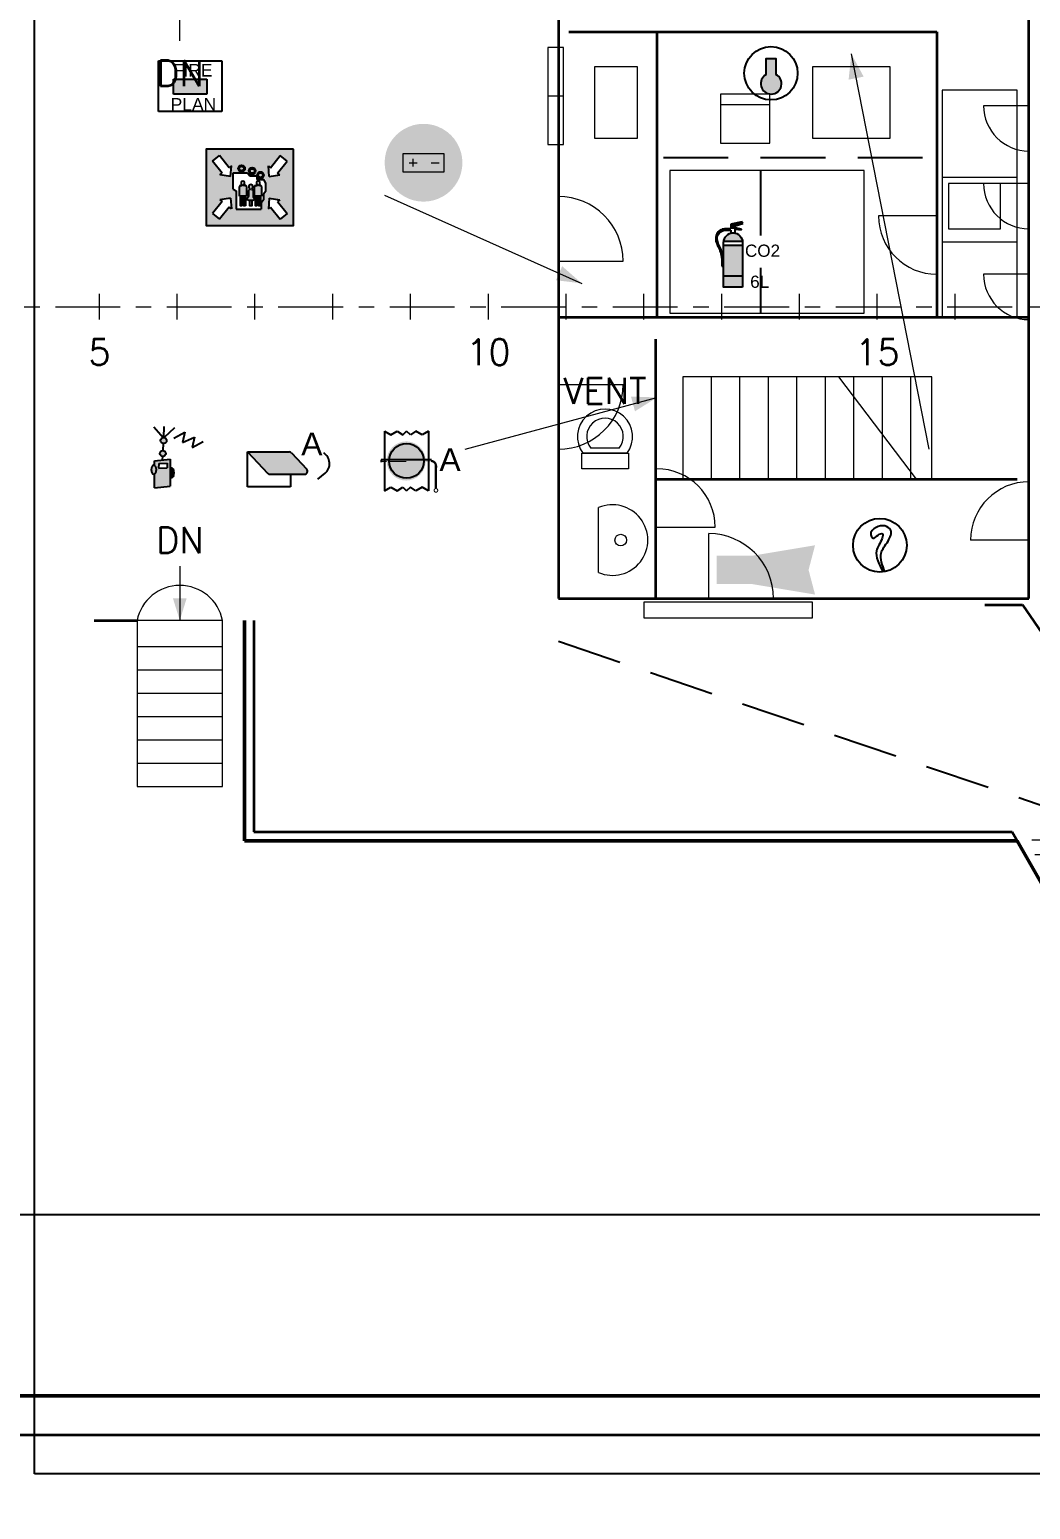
# Model space of a CAD drawing. Header units: millimetres. Extents: x -5000 to 92500, y -73000 to 27580.
# Drawn here: x 41461 to 49181, y -20275 to -8863 of the extents above; entities that cross this region are included whole.
import ezdxf
from ezdxf.enums import TextEntityAlignment as Align

# ---------------------------------------------------------------- set-up
doc = ezdxf.new("R2010")
doc.units = ezdxf.units.MM
doc.linetypes.add('CENTER_S', pattern=[860, 500, -120, 120, -120])
doc.linetypes.add('DASHED_S', pattern=[750, 500, -250])
for name, color, linetype, lineweight in [('CENTER', 1, 'CENTER_S', 18), ('DASHED', 8, 'DASHED_S', 25), ('DETAIL', 9, 'Continuous', 13), ('DOOR', 4, 'Continuous', 18), ('FRAMES', 7, 'Continuous', 18), ('HULL', 7, 'Continuous', 50), ('LEADER', 6, 'Continuous', 13), ('STAIR', 6, 'Continuous', 18), ('STRUCT', 7, 'Continuous', 35), ('SYM-FF', 1, 'Continuous', 18), ('SYM-LSA', 3, 'Continuous', 18), ('TEXT', 7, 'Continuous', 18), ('WINDOW', 5, 'Continuous', 18)]:
    doc.layers.add(name, color=color, linetype=linetype, lineweight=lineweight)
for name, color, linetype in [('dotted', 140, 'Continuous'), ('HATCH', 1, 'Continuous'), ('INER2', 151, 'Continuous'), ('SYMBOL', 31, 'Continuous'), ('VENT', 210, 'Continuous')]:
    doc.layers.add(name, color=color, linetype=linetype)
doc.styles.add('ARIAL', font='arial.ttf')
doc.styles.add('ROMANS', font='romans.shx')
picture_1 = doc.add_image_def('image3.png', size_in_pixel=(725, 900))
picture_2 = doc.add_image_def('image6.png', size_in_pixel=(4825, 900))

# ---------------------------------------------------------------- blocks, each defined once
blk = doc.blocks.new('heat detector')
at = {"layer": 'INER2'}
blk.add_hatch(color=242, dxfattribs=at).paths.add_polyline_path([(3383.5605160263844, -6499.3408005368565), (3383.5605160263844, -6499.132738803819), (3383.4313646197957, -6499.132738803819), (3383.4313646197957, -6499.342690502762, 4.00236905426871)])
at = {"layer": 'INER2', "color": 240}
blk.add_lwpolyline([(3383.4313646197957, -6499.342690502762), (3383.4313646197957, -6499.132738803819), (3383.5605160263844, -6499.132738803819), (3383.5605160263844, -6499.3408005368565)], dxfattribs=at)
at = {"layer": 'INER2', "color": 7}
blk.add_circle((3383.4953178791966, -6499.325617347051), 0.35153865267121, dxfattribs=at)
at = {"layer": 'INER2', "color": 240}
blk.add_arc((3383.4977133554025, -6499.462906233059), 0.13730978307247, 118.89491751812581, 62.78186392625075, dxfattribs=at)
blk = doc.blocks.new('FPR-TEMPERATURE DETECTOR')
at = {"layer": 'INER2', "color": 3, "xscale": 0.64519499421843, "yscale": 0.64519499421843}
blk.add_blockref('heat detector', (-2183.0142420571533, 4193.332354107924), dxfattribs=at)
blk = doc.blocks.new('EMERG_POWER_BATTERY')
at = {"true_color": 0xe1232d}
h = blk.add_hatch(color=7, dxfattribs=at)
h.dxf.hatch_style = 1
h.paths.add_polyline_path([(300, 0), (297.4334584121431, 39.157857666015474), (289.7777478867205, 77.64571353075623), (277.163859753386, 114.80502970952693), (259.8076211353316, 149.99999999999997), (238.00600208737058, 182.62842870261616), (212.13203435596427, 212.13203435596424), (182.6284287026162, 238.00600208737055), (150.00000000000003, 259.8076211353316), (114.80502970952695, 277.163859753386), (77.64571353075628, 289.7777478867205), (39.157857666015516, 297.4334584121431), (1.8369701987210297e-14, 300), (-39.15785766601542, 297.4334584121431), (-77.64571353075618, 289.7777478867205), (-114.80502970952685, 277.1638597533861), (-149.99999999999994, 259.8076211353316), (-182.6284287026161, 238.0060020873706), (-212.13203435596424, 212.13203435596427), (-238.00600208737052, 182.62842870261628), (-259.80762113533154, 150.0000000000001), (-277.163859753386, 114.80502970952696), (-289.7777478867205, 77.64571353075631), (-297.4334584121431, 39.157857666015595), (-300, 3.6739403974420595e-14), (-297.4334584121431, -39.157857666015396), (-289.77774788672053, -77.64571353075611), (-277.1638597533861, -114.80502970952676), (-259.80762113533166, -149.99999999999991), (-238.0060020873706, -182.6284287026161), (-212.13203435596438, -212.13203435596415), (-182.62842870261628, -238.0060020873705), (-150.00000000000014, -259.8076211353315), (-114.8050297095271, -277.16385975338596), (-77.64571353075645, -289.7777478867204), (-39.157857666015744, -297.43345841214307), (-5.510910596163089e-14, -300), (39.15785766601538, -297.4334584121431), (77.64571353075608, -289.77774788672053), (114.80502970952675, -277.1638597533861), (149.9999999999998, -259.8076211353317), (182.62842870261596, -238.00600208737072), (212.1320343559642, -212.1320343559643), (238.0060020873705, -182.62842870261628), (259.8076211353315, -150.00000000000014), (277.16385975338596, -114.80502970952712), (289.7777478867204, -77.64571353075647), (297.43345841214307, -39.15785766601577)])
h.paths.add_polyline_path([(250, 0), (247.86121534345259, 32.63154805501289), (241.4814565722671, 64.70476127563019), (230.96988312782167, 95.67085809127245), (216.50635094610968, 124.99999999999999), (198.33833507280883, 152.19035725218015), (176.7766952966369, 176.77669529663686), (152.19035725218018, 198.3383350728088), (125.00000000000003, 216.50635094610965), (95.67085809127246, 230.96988312782167), (64.70476127563025, 241.48145657226706), (32.63154805501293, 247.86121534345259), (1.5308084989341916e-14, 250), (-32.63154805501284, 247.8612153434526), (-64.70476127563016, 241.4814565722671), (-95.67085809127238, 230.9698831278217), (-124.99999999999994, 216.50635094610968), (-152.1903572521801, 198.33833507280886), (-176.77669529663686, 176.7766952966369), (-198.33833507280877, 152.1903572521802), (-216.50635094610962, 125.00000000000009), (-230.96988312782167, 95.67085809127248), (-241.48145657226706, 64.70476127563026), (-247.86121534345259, 32.631548055013), (-250, 3.061616997868383e-14), (-247.8612153434526, -32.63154805501283), (-241.4814565722671, -64.70476127563009), (-230.96988312782173, -95.67085809127231), (-216.5063509461097, -124.99999999999993), (-198.33833507280886, -152.1903572521801), (-176.77669529663697, -176.77669529663677), (-152.1903572521802, -198.33833507280875), (-125.00000000000011, -216.5063509461096), (-95.67085809127258, -230.96988312782162), (-64.70476127563037, -241.48145657226704), (-32.63154805501312, -247.86121534345256), (-4.5924254968025744e-14, -250), (32.631548055012814, -247.8612153434526), (64.70476127563008, -241.4814565722671), (95.6708580912723, -230.96988312782173), (124.99999999999983, -216.50635094610976), (152.19035725217998, -198.33833507280892), (176.77669529663683, -176.77669529663692), (198.33833507280875, -152.1903572521802), (216.5063509461096, -125.00000000000011), (230.96988312782162, -95.67085809127259), (241.48145657226704, -64.70476127563039), (247.86121534345256, -32.63154805501314)], flags=0)
for p, q in [((-110, 0), (-50, 0)), ((-80, -30), (-80, 30)), ((60, 0), (120, 0))]:
    blk.add_line(p, q)
blk.add_lwpolyline([(-160, -70), (160, -70), (160, 70), (-160, 70)], close=True)
blk = doc.blocks.new('CO22')
at = {"layer": 'SYMBOL'}
h = blk.add_hatch(color=256, dxfattribs=at)
edge = h.paths.add_edge_path()
edge.add_line((6016.426414312554, -5955.844561040876), (6016.543195500664, -5955.85674659276))
edge.add_line((6016.543195500665, -5955.85674659276), (6016.543195500665, -5955.8443757775585))
edge.add_line((6016.543195500665, -5955.8443757775585), (6016.426414312555, -5955.821883344588))
edge.add_line((6016.426414312554, -5955.821883344588), (6016.426414312554, -5955.784550519831))
edge.add_line((6016.426414312554, -5955.784550519831), (6016.567085605137, -5955.7392695982335))
edge.add_line((6016.567085605137, -5955.7392695982335), (6016.55633739457, -5955.708316741013))
edge.add_line((6016.55633739457, -5955.708316741012), (6016.3455550025055, -5955.753757351995))
edge.add_line((6016.3455550025055, -5955.753757351995), (6016.3455550025055, -5955.839867082779))
h = blk.add_hatch(color=1, dxfattribs=at)
edge = h.paths.add_edge_path()
edge.add_line((6016.561179829301, -5956.151144577067), (6016.210789485757, -5956.151144577067))
edge.add_line((6016.210789485757, -5956.151144577067), (6016.210789485757, -5956.308260372253))
edge.add_arc((6015.3785515536765, -5956.399060512124), 0.83717658889531, 353.7734533444123, 366.2265466555944, ccw=False)
edge.add_line((6016.210789485757, -5956.4898606519955), (6016.210789485757, -5956.7089609010245))
edge.add_line((6016.210789485757, -5956.7089609010245), (6016.561179829301, -5956.7089609010245))
edge.add_line((6016.561179829301, -5956.7089609010245), (6016.561179829301, -5956.151144577067))
h.paths.add_polyline_path([(6016.561179829301, -5956.922216777736), (6016.210789485757, -5956.922216777736)])
edge = h.paths.add_edge_path()
edge.add_arc((6016.38598465753, -5956.090671143864), 0.17519517177217, 90.0000000002523, 172.1500419076046)
edge.add_line((6016.21243121712, -5956.066743094756), (6016.559538097939, -5956.066743094756))
edge.add_arc((6016.38598465753, -5956.090671143864), 0.17519517177161, 7.849958092273762, 90.0000000002523)
at = {"layer": 'VENT'}
blk.add_hatch(color=253, dxfattribs=at).paths.add_polyline_path([(6016.561179829301, -5956.7089609010245), (6016.210789485758, -5956.7089609010245), (6016.210789485758, -5956.922216777737), (6016.561179829301, -5956.922216777737)])
at = {"layer": 'INER2', "color": 6}
for points in [[(6016.55633739457, -5955.709770044463), (6016.3455550025055, -5955.755210655446)], [(6016.426414312554, -5955.786003823282), (6016.567085605137, -5955.740722901684)], [(6016.426414312554, -5955.821883344588), (6016.426414312554, -5955.784550519831)], [(6016.567085605137, -5955.740722901684), (6016.55633739457, -5955.709770044463)], [(6016.21243121712, -5956.066743094756), (6016.559538097939, -5956.066743094756)], [(6016.3455550025055, -5955.866629714879), (6016.3455550025055, -5955.919796757265)], [(6016.543195500665, -5955.8443757775585), (6016.426414312554, -5955.821883344588)], [(6016.426414312554, -5955.844561040876), (6016.543195500665, -5955.85674659276)], [(6016.561179829301, -5956.151144577067), (6016.210789485758, -5956.151144577067)], [(6016.210789485758, -5956.7089609010245), (6016.561179829301, -5956.7089609010245)]]:
    blk.add_lwpolyline(points, dxfattribs=at)
blk.add_lwpolyline([(6016.561179829301, -5956.922216777737), (6016.210789485758, -5956.922216777737), (6016.210789485758, -5956.090671143864, -0.4142135623731), (6016.38598465753, -5955.915475972092), (6016.385984657529, -5955.915475972092, -0.4142135623731), (6016.561179829301, -5956.090671143864)], format="xyb", close=True, dxfattribs=at)
blk.add_lwpolyline([(6016.3455550025055, -5955.919796757265, -0.10687168047263), (6016.426414312554, -5955.919796757265)], format="xyb", dxfattribs=at)
for points, knots in [([(6016.3455550025055, -5955.83986708278), (6016.332579548279, -5955.839082432995), (6016.319446242009, -5955.8382968618835), (6016.278825202635, -5955.83666740411), (6016.25119622227, -5955.836627301317), (6016.197234639619, -5955.844188496242), (6016.170680148795, -5955.851894830581), (6016.1341108747565, -5955.874763855374), (6016.1222659909745, -5955.8848721018285), (6016.10178050358, -5955.907916110356), (6016.092971087715, -5955.920836331691), (6016.077100634207, -5955.9511929537875), (6016.070742911045, -5955.969050346592), (6016.063997653769, -5956.0055408562475), (6016.063726529382, -5956.023627084404), (6016.069047548928, -5956.0740788044905), (6016.079769223154, -5956.1051143624945), (6016.10075100547, -5956.155073715144), (6016.11021010494, -5956.174810417941), (6016.1278243834595, -5956.212815187721), (6016.136130585999, -5956.2312189527975), (6016.150905809826, -5956.268558490431), (6016.15713561744, -5956.287323164363), (6016.16654370944, -5956.326168402299), (6016.169870236085, -5956.346194214231), (6016.176796936822, -5956.407786125087), (6016.177314383513, -5956.450859261874), (6016.176809888293, -5956.506169960555), (6016.176648504333, -5956.517523952609), (6016.176486359529, -5956.528923235558)], [0.02710420956609, 0.02710420956609, 0.02710420956609, 0.02710420956609, 0.68084600824012, 0.68084600824012, 2.04253802472036, 2.04253802472036, 3.40423004120059, 3.40423004120059, 4.12641527205994, 4.12641527205994, 4.84860050291928, 4.84860050291928, 5.71813607233493, 5.71813607233493, 6.58767164175058, 6.58767164175058, 8.21871054384186, 8.21871054384186, 9.36402783654328, 9.36402783654328, 10.50934512924469, 10.50934512924469, 11.71664225434547, 11.71664225434547, 12.92393937944624, 12.92393937944624, 15.33853362964778, 15.33853362964778, 15.95792211018921, 15.95792211018921, 15.95792211018921, 15.95792211018921]), ([(6016.203197463459, -5956.529303177589), (6016.204407205452, -5956.444254561134), (6016.206186041532, -5956.319196864186), (6016.129754843453, -5956.152766508614), (6016.065245770381, -5956.0172479783405), (6016.158829789315, -5955.855334008333), (6016.2716938923095, -5955.862161580064), (6016.3455550025055, -5955.866629714879)], [0, 0, 0, 0, 297.9444576891252, 438.10527730470756, 661.8652525674617, 788.6914664628506, 1028.865983544751, 1028.865983544751, 1028.865983544751, 1028.865983544751])]:
    blk.add_open_spline(points, degree=3, knots=knots, dxfattribs=at)
at = {"layer": 'SYMBOL'}
for points in [[(6016.3455550025055, -5955.753757351995), (6016.3455550025055, -5955.83986708278)], [(6016.426414312554, -5955.919796757265), (6016.426414312554, -5955.844561040876)], [(6016.543195500665, -5955.85674659276), (6016.543195500665, -5955.8443757775585)], [(6016.176486359529, -5956.528923235558), (6016.203197463459, -5956.529303177589)]]:
    blk.add_lwpolyline(points, dxfattribs=at)
at = {"layer": 'INER2', "color": 6, "style": 'ARIAL'}
for s, p in [('CO2', (6016.6060136237875, -5956.357577300398)), ('6L', (6016.701792150296, -5956.931731803003))]:
    blk.add_text(s, height=0.22566813876348, dxfattribs=at).set_placement(p)
blk = doc.blocks.new('FPR-FIRE EXTINGUISHER CO2')
at = {"layer": 'INER2', "color": 6, "xscale": 0.45989954711139, "yscale": 0.45989954711139}
blk.add_blockref('CO22', (-2766.957635366575, 2739.309215799999), dxfattribs=at)
blk = doc.blocks.new('FIRE_ALARM_HORN')
at = {"true_color": 0xe1232d}
h = blk.add_hatch(color=7, dxfattribs=at)
h.dxf.hatch_style = 1
h.paths.add_polyline_path([(-380, -110), (-380, 110), (-100, 110), (380, 190), (330, 0), (380, -190), (-100, -110)])
blk = doc.blocks.new('AV')
at = {"layer": 'HATCH'}
blk.add_hatch(color=5, dxfattribs=at).paths.add_polyline_path([(6018.552184333934, -5952.493148281754, 0.20599672705387), (6018.524101996618, -5952.481065827882), (6017.989340136628, -5952.481065827882), (6018.248670707519, -5952.755441619111, 0.20599672705391), (6018.276753044835, -5952.767524072982), (6018.721623058038, -5952.767524072982, 0.65747562194362), (6018.74977239339, -5952.7023253395255)])
at = {"layer": 'dotted', "color": 6}
for p, q in [((6017.995709531884, -5952.4801185490005), (6018.255040102775, -5952.754494340227)), ((6017.995709531884, -5952.4801185490005), (6018.530471391874, -5952.4801185490005)), ((6017.995709531884, -5952.928673504907), (6017.995709531884, -5952.4801185490005)), ((6018.55855372919, -5952.4922010028695), (6018.756074790612, -5952.701307133017)), ((6018.896473967601, -5952.8267333094755), (6018.993268854336, -5952.752905166621)), ((6018.547111804495, -5952.928673504907), (6017.995709531884, -5952.928673504907)), ((6018.283122440091, -5952.766576794099), (6018.727992453294, -5952.766576794099)), ((6018.547111804495, -5952.766576794099), (6018.547111804495, -5952.928673504907))]:
    blk.add_line(p, q, dxfattribs=at)
blk.add_lwpolyline([(6018.896473967601, -5952.8267333094755), (6018.993268854336, -5952.752905166621)], dxfattribs=at)
for centre, radius, start, end in [((6018.530471391874, -5952.518794606476), 0.03867605747597, 43.44031786384987, 90.0000000000002), ((6018.883962258764, -5952.6303238928085), 0.16423793875042, 311.72361547168504, 57.12213044931015), ((6018.283122440091, -5952.727900736623), 0.03867605747597, 223.44031786384969, 270), ((6018.727992453294, -5952.727900736623), 0.03867605747597, 270, 43.44031786384987)]:
    blk.add_arc(centre, radius, start, end, dxfattribs=at)
at = {"layer": 'dotted', "color": 6, "style": 'ARIAL'}
blk.add_text('A', height=0.29406452827636, dxfattribs=at).set_placement((6018.684366087487, -5952.525323283083))
blk = doc.blocks.new('FPR-ACC.SPACES VENTILATION FIRE DUMPING_FLAP')
at = {"layer": 'INER2'}
h = blk.add_hatch(color=5, dxfattribs=at)
h.paths.add_polyline_path([(0.5365400012415193, 0.1475711088414755, 0.39568292971144), (0.38923544122098974, 0.00936034323513013), (0.5365400012415193, 0.00936034323513013)])
h.paths.add_polyline_path([(0.6838445612575015, 0.00936034323513013, 0.39568292971144), (0.5365400012415193, 0.1475711088414755), (0.5365400012415193, 0.00936034323513013)])
h.paths.add_polyline_path([(0.5365400012415193, -0.00942558607312094), (0.5365400012415193, -0.1476363516803758, 0.39568292971143), (0.6838445612575015, -0.00942558607312094)])
h.paths.add_polyline_path([(0.5365400012415193, -0.00942558607312094), (0.38923544122098974, -0.00942558607312094, 0.39568292971143), (0.5365400012415193, -0.1476363516803758)])
at = {"layer": 'SYMBOL'}
h = blk.add_hatch(color=256, dxfattribs=at)
h.paths.add_polyline_path([(0.5365400012415193, 0.1663570381469981), (0.5365400012415193, 0.1475711088414755, -0.4142135623731), (0.6841437315015355, -3.262141672166763e-05), (0.7029296608075128, -3.262141672166763e-05, 0.41421356237309)])
h.paths.add_polyline_path([(0.5365400012415193, 0.1475711088414755), (0.5365400012415193, 0.1663570381469981, 0.41421356237309), (0.3701503416732521, -3.262141672166763e-05), (0.38893627097922945, -3.262141672166763e-05, -0.4142135623731)])
h.paths.add_polyline_path([(0.38893627097922945, -3.262141672166763e-05), (0.3701503416732521, -3.262141672166763e-05, 0.41421356237309), (0.5365400012415193, -0.1664222809849889), (0.5365400012415193, -0.1476363516803758, -0.4142135623731)])
h.paths.add_polyline_path([(0.7029296608075128, -3.262141672166763e-05), (0.6841437315015355, -3.262141672166763e-05, -0.4142135623731), (0.5365400012415193, -0.1476363516803758), (0.5365400012415193, -0.1664222809849889, 0.41421356237309)])
h = blk.add_hatch(color=256, dxfattribs=at)
h.paths.add_polyline_path([(0.5365400012415193, 0.00936034323513013), (0.38923544122098974, 0.00936034323513013, 0.01592119311767), (0.38893627097922945, -3.262141672166763e-05), (0.5365400012415193, -3.262141672166763e-05)])
h.paths.add_polyline_path([(0.37041567723599655, 0.00936034323513013), (0.3486807081808365, 0.00936034323513013), (0.3486807081808365, -3.262141672166763e-05), (0.3701503416732521, -3.262141672166763e-05, -0.01412134833812)])
h.paths.add_polyline_path([(0.3486807081808365, 0.00936034323513013), (0.32010020107145465, 0.00936034323513013), (0.32010020107145465, -3.262141672166763e-05), (0.3486807081808365, -3.262141672166763e-05)])
h.paths.add_polyline_path([(0.6838445612575015, 0.00936034323513013), (0.5365400012415193, 0.00936034323513013), (0.5365400012415193, -3.262141672166763e-05), (0.6841437315015355, -3.262141672166763e-05, 0.01592119311767)])
h.paths.add_polyline_path([(0.7243992943003832, 0.00936034323513013), (0.7026643252447684, 0.00936034323513013, -0.01412134833812), (0.7029296608075128, -3.262141672166763e-05), (0.7243992943003832, -3.262141672166763e-05)])
h.paths.add_polyline_path([(0.7487626862935031, 0.00936034323513013), (0.7243992943003832, 0.00936034323513013), (0.7243992943003832, -3.262141672166763e-05), (0.7487626862935031, -3.262141672166763e-05)])
h = blk.add_hatch(color=256, dxfattribs=at)
h.paths.add_polyline_path([(0.7779527818288443, -3.262141672166763e-05), (0.7487626862935031, -3.262141672166763e-05), (0.7487626862935031, -0.00942558607312094, -0.4142135623731), (0.7800296155360229, -0.04069251531291229), (0.7988155448420002, -0.04069251531291229, 0.24157955283287)])
h.paths.add_polyline_path([(0.7487626862935031, 0.00936034323513013), (0.7487626862935031, -3.262141672166763e-05), (0.7779527818288443, -3.262141672166763e-05, 0.15693066028848)])
h = blk.add_hatch(color=256, dxfattribs=at)
h.paths.add_polyline_path([(0.3486807081808365, -3.262141672166763e-05), (0.32010020107145465, -3.262141672166763e-05), (0.32010020107145465, -0.00942558607312094), (0.3486807081808365, -0.00942558607312094)])
h.paths.add_polyline_path([(0.3701503416732521, -3.262141672166763e-05), (0.3486807081808365, -3.262141672166763e-05), (0.3486807081808365, -0.00942558607312094), (0.37041567723599655, -0.00942558607312094, -0.01412134833812)])
blk.add_hatch(color=256, dxfattribs=at).paths.add_polyline_path([(0.5365400012415193, -3.262141672166763e-05), (0.38893627097922945, -3.262141672166763e-05, 0.01592119311767), (0.38923544122098974, -0.00942558607312094), (0.5365400012415193, -0.00942558607312094)])
h = blk.add_hatch(color=256, dxfattribs=at)
h.paths.add_polyline_path([(0.6841437315015355, -3.262141672166763e-05), (0.5365400012415193, -3.262141672166763e-05), (0.5365400012415193, -0.00942558607312094), (0.6838445612575015, -0.00942558607312094, 0.01592119311767)])
h.paths.add_polyline_path([(0.7243992943003832, -3.262141672166763e-05), (0.7029296608075128, -3.262141672166763e-05, -0.01412134833812), (0.7026643252447684, -0.00942558607312094), (0.7243992943003832, -0.00942558607312094)])
h.paths.add_polyline_path([(0.7487626862935031, -3.262141672166763e-05), (0.7243992943003832, -3.262141672166763e-05), (0.7243992943003832, -0.00942558607312094), (0.7487626862935031, -0.00942558607312094)])
h = blk.add_hatch(color=256, dxfattribs=at)
h.paths.add_polyline_path([(0.7692947987898151, -0.2498564521138178, 1), (0.809550361588208, -0.2498564521138178, 1)])
h.paths.add_polyline_path([(0.8014992490284385, -0.2498564521138178, -1), (0.7773459113495846, -0.2498564521138178, -1)])
at = {"layer": 'dotted', "color": 6}
for p, q in [((0.3512936136571625, 0.25495189772391313), (0.3512936136571625, -0.25495189772300364)), ((0.3512936136571625, 0.25495189772391313), (0.4055188992069816, 0.22196630381586147)), ((0.4055188992069816, 0.22196630381586147), (0.4598005231478055, 0.25495189772391313)), ((0.4598005231478055, 0.25495189772391313), (0.5065950142047768, 0.22383678368078108)), ((0.5065950142047768, 0.22383678368078108), (0.5391529067178453, 0.25495189772391313)), ((0.5717107992309138, 0.22383678368078108), (0.5391529067178453, 0.25495189772391313)), ((0.6185052902878851, 0.25495189772391313), (0.5717107992309138, 0.22383678368078108)), ((0.6727869142264353, 0.22196630381586147), (0.6185052902878851, 0.25495189772391313)), ((0.7270121997748902, 0.25495189772391313), (0.6727869142264353, 0.22196630381586147)), ((0.7270121997748902, 0.25495189772391313), (0.7270121997748902, -0.25495189772300364)), ((0.32271310654596164, 0.009392964652761293), (0.32271310654596164, -0.009392964651851798)), ((0.75137559176801, 0.009392964652761293), (0.32271310654596164, 0.009392964652761293)), ((0.3512936136571625, -0.25495189772300364), (0.4055188992069816, -0.22196630381495197)), ((0.4055188992069816, -0.22196630381495197), (0.4598005231478055, -0.25495189772300364)), ((0.4598005231478055, -0.25495189772300364), (0.5065950142047768, -0.2238367836789621)), ((0.5065950142047768, -0.2238367836789621), (0.5391529067178453, -0.25495189772300364)), ((0.5717107992309138, -0.2238367836789621), (0.5391529067178453, -0.25495189772300364)), ((0.6185052902878851, -0.25495189772300364), (0.5717107992309138, -0.2238367836789621)), ((0.6727869142264353, -0.22196630381495197), (0.6185052902878851, -0.25495189772300364)), ((0.7270121997748902, -0.25495189772300364), (0.6727869142264353, -0.22196630381495197))]:
    blk.add_line(p, q, dxfattribs=at)
blk.add_circle((0.5391529067178453, 9.094947017729282e-13), 0.14760373026098, dxfattribs=at)
at = {"layer": 'SYMBOL'}
blk.add_line((0.7800296155360229, -0.04557668976212881), (0.7988155448420002, -0.04557668976212881), dxfattribs=at)
at = {"layer": 'SYMBOL', "const_width": 0.01878592930594}
blk.add_lwpolyline([(0.7894225801878747, -0.04069251532018825), (0.7894225801878747, -0.2297286707225794)], dxfattribs=at)
at = {"layer": 'INER2', "color": 6, "xscale": 0.66362073343725, "yscale": 0.66362073343725}
blk.add_blockref('AV', (-3994.4809990525487, 3950.2659318661676), dxfattribs=at)
at = {"layer": 'dotted', "color": 6, "style": 'ARIAL'}
blk.add_text('A', height=0.19514731793264, dxfattribs=at).set_placement((0.8184993335275976, -0.08643913606647402))
blk = doc.blocks.new('H VHF')
at = {"layer": 'HATCH'}
h = blk.add_hatch(color=80, dxfattribs=at)
h.paths.add_polyline_path([(-2247.5698931908746, -994.9713145375248, 1), (-2247.4585049582306, -994.9713145375248, 1)])
h.paths.add_polyline_path([(-2247.556193353649, -994.7324041492914, 1), (-2247.4448051210047, -994.7324041492914, 1)])
h = blk.add_hatch(color=7, dxfattribs=at)
edge = h.paths.add_edge_path()
edge.add_ellipse((-2247.6811988806126, -995.2730075182868), major_axis=(2e-14, -0.0882569156375), ratio=0.46630028571318, start_angle=0, end_angle=360.0000000000002)
h = blk.add_hatch(color=80, dxfattribs=at)
edge = h.paths.add_edge_path()
edge.add_ellipse((-2247.34764758817, -995.3297837849731), major_axis=(2e-14, -0.0882569156375), ratio=0.46630028571318, start_angle=314.31177882024366, end_angle=585.6882211797354)
edge.add_line((-2247.377095458416, -995.268130821974), (-2247.377095458416, -995.3914367479725))
at = {"layer": 'INER2'}
h = blk.add_hatch(color=80, dxfattribs=at)
edge = h.paths.add_edge_path()
edge.add_line((-2247.377095458416, -995.0756054685406), (-2247.6684185569993, -995.1067742252508))
edge.add_line((-2247.6684185569993, -995.1067742252508), (-2247.6684185569993, -995.1891142005358))
edge.add_ellipse((-2247.6811988806126, -995.2730075182868), major_axis=(2e-14, -0.0882569156375), ratio=0.46630028571318, start_angle=198.09220200842557, end_angle=341.9077979915063, ccw=False)
edge.add_line((-2247.6684185569993, -995.3569008360381), (-2247.6684185569993, -995.6063529170882))
edge.add_line((-2247.6684185569993, -995.6063529170882), (-2247.377095458416, -995.5751841603781))
edge.add_line((-2247.377095458416, -995.5751841603781), (-2247.377095458416, -995.0756054685405))
h.paths.add_polyline_path([(-2247.5915314850345, -995.2419034857376), (-2247.5904760246153, -995.1550565901749), (-2247.432040492488, -995.1507286928447), (-2247.4330959529066, -995.2375755884074)])
at = {"layer": 'dotted', "color": 6}
for p, q in [((-2247.6790468570625, -994.4783605794913), (-2247.5085998518093, -994.6771974095134)), ((-2247.498061731898, -994.6767494128951), (-2247.4888099010764, -994.4711905170554)), ((-2247.2999862446145, -994.4954214059914), (-2247.487606466061, -994.6781422834996)), ((-2247.308458445233, -994.6913278152971), (-2247.105365177981, -994.5797731953298)), ((-2247.105365177981, -994.5797731953298), (-2247.1471027137363, -994.766605189598)), ((-2247.1471027137363, -994.766605189598), (-2246.929962170356, -994.6732777207937)), ((-2246.929962170356, -994.6732777207937), (-2246.9716997061105, -994.8601097150621)), ((-2247.508552940044, -994.9158734288461), (-2247.5027991879865, -994.7880354968003)), ((-2246.9716997061105, -994.8601097150621), (-2246.7686064388586, -994.7485550950947)), ((-2247.6680750691257, -995.1067742252509), (-2247.3767519705425, -995.0756054685407)), ((-2247.6680750691257, -995.1891142005359), (-2247.6680750691257, -995.1067742252509)), ((-2247.5901325367417, -995.155056590175), (-2247.591187997161, -995.2419034857378)), ((-2247.591187997161, -995.2419034857378), (-2247.4327524650334, -995.2375755884076)), ((-2247.5901325367417, -995.155056590175), (-2247.4316970046143, -995.150728692845)), ((-2247.519375901241, -995.0908648510566), (-2247.516499025212, -995.0269458850337)), ((-2247.4316970046143, -995.150728692845), (-2247.4327524650334, -995.2375755884076)), ((-2247.3767519705425, -995.0756054685407), (-2247.3767519705425, -995.5751841603783)), ((-2247.6680750691257, -995.6063529170884), (-2247.6680750691257, -995.3569008360384)), ((-2247.6680750691257, -995.6063529170884), (-2247.3767519705425, -995.5751841603783))]:
    blk.add_line(p, q, dxfattribs=at)
for centre in [(-2247.5001557494534, -994.7324041492916), (-2247.513855586679, -994.971314537525)]:
    blk.add_circle(centre, 0.05569411632204, dxfattribs=at)
blk.add_ellipse((-2247.680855392739, -995.2730075182872), major_axis=(2e-14, -0.0882569156375), ratio=0.46630028571318, dxfattribs=at)
blk.add_ellipse((-2247.3473041002962, -995.3297837849733), major_axis=(2e-14, -0.0882569156375), ratio=0.46630028571318, start_param=5.48577541821343, end_param=10.22218784973517, dxfattribs=at)
blk = doc.blocks.new('FPR-HAND HELP VHF GMDSS')
at = {"layer": 'dotted', "color": 1, "xscale": 0.45989954711139, "yscale": 0.45989954711139}
blk.add_blockref('H VHF', (1033.4972201333221, 457.61788047095524), dxfattribs=at)
blk = doc.blocks.new('SM')
at = {"layer": 'dotted', "color": 6}
blk.add_circle((1942.5325806361307, -4084.514457032131), 0.49662462791836, dxfattribs=at)
blk.add_spline([(1942.6248208923616, -4085.002440388599), (1942.5568177737118, -4084.662778699081), (1942.6839715451215, -4084.4363982524883), (1942.7304916691023, -4084.228624210491), (1942.6219450761405, -4084.1572988707867), (1942.463778070265, -4084.188309702866), (1942.3645356109432, -4084.3216571799785), (1942.4079543570601, -4084.3836793173814), (1942.4978926826439, -4084.3247584051587), (1942.5816282524506, -4084.303050775381), (1942.575425496625, -4084.380578565452), (1942.4699808260411, -4084.61626221434), (1942.589717488584, -4085.007783902618)], degree=3, dxfattribs=at)
blk = doc.blocks.new('FPR-SMOKE DETECTOR')
at = {"layer": 'VENT', "color": 6, "xscale": 0.45989954711139, "yscale": 0.45989954711139}
blk.add_blockref('SM', (-893.3698540836758, 1878.466348959002), dxfattribs=at)
blk = doc.blocks.new('MS')
at = {"layer": 'dotted'}
h = blk.add_hatch(color=6, dxfattribs=at)
h.paths.add_polyline_path([(-2247.6247426419163, -1009.8356598368669), (-2247.656840278566, -1009.8356598368669), (-2247.656840278566, -1009.6608602727313), (-2247.6247426419163, -1009.6608602727313)])
h.paths.add_polyline_path([(-2247.561585950184, -1009.8356598368669), (-2247.593683586834, -1009.8356598368669), (-2247.593683586834, -1009.6608602727313), (-2247.561585950184, -1009.6608602727313)])
edge = h.paths.add_edge_path()
edge.add_line((-2247.6540681478873, -1009.462127561756), (-2247.6299497423247, -1009.462127561756))
edge.add_arc((-2247.6299497423247, -1009.4563270795217), 0.00580048223412, 270, 360.00000000093814)
edge.add_line((-2247.6241492600907, -1009.4563270795217), (-2247.6241492600907, -1009.4523773300468))
edge.add_arc((-2247.637295788296, -1009.4523773300467), 0.01314652820545, 359.9999999996484, 412.14267237157156)
edge.add_arc((-2247.609213114375, -1009.4162480667461), 0.03261328328785, 127.85732762856253, 412.14267237104275, ccw=False)
edge.add_arc((-2247.5811304404538, -1009.4523773300465), 0.01314652820545, 127.8573276292037, 179.99999999999983)
edge.add_line((-2247.5942769686594, -1009.4523773300465), (-2247.5942769686594, -1009.4563270795218))
edge.add_arc((-2247.5884764864254, -1009.4563270795218), 0.00580048223412, 179.99999999999983, 270.0000000000522)
edge.add_line((-2247.5884764864254, -1009.462127561756), (-2247.5643580808623, -1009.462127561756))
edge.add_arc((-2247.5643580808623, -1009.484053323024), 0.02192576126812, 270, 360.0000000000002, ccw=False)
edge.add_line((-2247.5424323195944, -1009.484053323024), (-2247.5424323195944, -1009.6608602727313))
edge.add_line((-2247.5424323195944, -1009.6608602727313), (-2247.6759939091557, -1009.6608602727313))
edge.add_line((-2247.6759939091557, -1009.6608602727313), (-2247.6759939091557, -1009.4840533230241))
edge.add_arc((-2247.6540681478873, -1009.484053323024), 0.02192576126812, 179.99999999999983, 269.99999999996106, ccw=False)
blk.add_hatch(color=6, dxfattribs=at).paths.add_polyline_path([(-2247.4442104233653, -1009.5187443300106, 0.27186078537991), (-2247.448338037717, -1009.5257747718856, -1.5295004e-06), (-2247.4483380377173, -1009.525774722629), (-2247.4483380377173, -1009.5357712107979), (-2247.4272847661673, -1009.544670460633, -0.30137581439509), (-2247.4216106639255, -1009.5532291075883), (-2247.4216106639255, -1009.6670816994008, 0.17998742704663), (-2247.419351308385, -1009.6731547976253), (-2247.3931911627596, -1009.7034476088022, -0.47415664961085), (-2247.3956707376983, -1009.717620673317, -0.09919678224384), (-2247.447225365108, -1009.7343816724142), (-2247.447225365108, -1009.8356598368669), (-2247.4793230017576, -1009.8356598368669), (-2247.4793230017576, -1009.7343816724056, -0.09919678223877), (-2247.530877629167, -1009.7176206733169, -0.47415664959397), (-2247.5333572041063, -1009.7034476088023), (-2247.5071970584804, -1009.6731547976251, 0.17998742704663), (-2247.50493770294, -1009.6670816994007), (-2247.50493770294, -1009.5532291075881, -0.30137581439509), (-2247.4992636006987, -1009.5446704606328), (-2247.478210329148, -1009.5357712107979), (-2247.478210329148, -1009.5257747226292, 0.2718591428397), (-2247.4823379435, -1009.5187443300106, -3.84390591284809)])
h = blk.add_hatch(color=6, dxfattribs=at)
h.paths.add_polyline_path([(-2247.3456593761134, -1009.8356598368669), (-2247.377757012763, -1009.8356598368669), (-2247.377757012763, -1009.6608602727313), (-2247.3456593761134, -1009.6608602727313)])
h.paths.add_polyline_path([(-2247.2825026843807, -1009.8356598368669), (-2247.3146003210304, -1009.8356598368669), (-2247.3146003210304, -1009.6608602727313), (-2247.2825026843807, -1009.6608602727313)])
edge = h.paths.add_edge_path()
edge.add_line((-2247.3749848820844, -1009.462127561756), (-2247.350866476522, -1009.462127561756))
edge.add_arc((-2247.3508664765213, -1009.4563270795217), 0.00580048223412, 270, 360.00000000093814)
edge.add_line((-2247.3450659942873, -1009.4563270795217), (-2247.3450659942873, -1009.4523773300468))
edge.add_arc((-2247.3582125224925, -1009.4523773300467), 0.01314652820545, 359.9999999996484, 412.14267237157156)
edge.add_arc((-2247.330129848572, -1009.4162480667461), 0.03261328328785, 127.85732762856253, 412.14267237104275, ccw=False)
edge.add_arc((-2247.302047174651, -1009.4523773300465), 0.01314652820545, 127.8573276292037, 179.99999999999983)
edge.add_line((-2247.315193702856, -1009.4523773300465), (-2247.315193702856, -1009.4563270795218))
edge.add_arc((-2247.3093932206225, -1009.4563270795218), 0.00580048223412, 179.99999999999983, 270.0000000000522)
edge.add_line((-2247.3093932206225, -1009.462127561756), (-2247.2852748150594, -1009.462127561756))
edge.add_arc((-2247.2852748150594, -1009.484053323024), 0.02192576126812, 270, 360.0000000000002, ccw=False)
edge.add_line((-2247.263349053791, -1009.484053323024), (-2247.263349053791, -1009.6608602727313))
edge.add_line((-2247.2633490537914, -1009.6608602727313), (-2247.396910643353, -1009.6608602727313))
edge.add_line((-2247.3969106433524, -1009.6608602727313), (-2247.3969106433524, -1009.4840533230241))
edge.add_arc((-2247.3749848820844, -1009.484053323024), 0.02192576126812, 179.99999999999983, 269.99999999996106, ccw=False)
edge = h.paths.add_edge_path()
edge.add_arc((-2247.400223662517, -1009.7095207070269), 0.00929185529837, 299.33998479064877, 400.81310380389584)
at = {"layer": 'INER2'}
h = blk.add_hatch(color=80, dxfattribs=at)
h.paths.add_polyline_path([(-2246.6773338438884, -1008.7915874013121), (-2248.2900894220834, -1008.7915874013121), (-2248.290089422083, -1010.2020574765421), (-2246.6773338438884, -1010.2020574765421)])
h.paths.add_polyline_path([(-2247.8261155770856, -1009.1003968858063), (-2247.8438042610433, -1009.2959691960316), (-2248.0380372204386, -1009.2670732525215), (-2247.996533727051, -1009.2344307561048), (-2248.1729759880473, -1009.0100922092292), (-2248.044061331469, -1008.9087008353478), (-2247.8676190704723, -1009.1330393822229)])
h.paths.add_polyline_path([(-2247.528297757465, -1009.229057369922), (-2247.483711632986, -1009.2863263561392), (-2247.35631958235, -1009.286326356139), (-2247.3563195823494, -1009.3499592472277), (-2247.1906895093052, -1009.3499592472277), (-2247.1906895093052, -1009.5684671691309), (-2247.2331547408994, -1009.6218276032272), (-2247.2331547408994, -1009.7300032101967), (-2247.273495435463, -1009.7893934980381), (-2247.273495435463, -1009.8975891172867), (-2247.734202930448, -1009.8975891172867), (-2247.734202930448, -1009.5582162638242), (-2247.7915727185696, -1009.5302514123748), (-2247.7915727185696, -1009.2290573699219)])
h.paths.add_polyline_path([(-2246.9233619345027, -1008.9087008353478), (-2246.7944472779245, -1009.0100922092291), (-2246.970889538921, -1009.2344307561046), (-2246.929386045533, -1009.2670732525215), (-2247.1236190049285, -1009.2959691960316), (-2247.141307688886, -1009.1003968858064), (-2247.099804195499, -1009.1330393822229)])
h.paths.add_polyline_path([(-2247.6309926922067, -1009.4430712908493, 7.166459558e-05), (-2247.630985310886, -1009.4430770282264, 0.0001777821325)])
h.paths.add_polyline_path([(-2247.35190942643, -1009.4430712908285, 7.16660574e-05), (-2247.3519020449594, -1009.4430770283227, 0.0001777857589)])
h.paths.add_polyline_path([(-2247.4500992397875, -1009.5268512794004, -0.09074302758604), (-2247.44957750658, -1009.5240001672281), (-2247.4500992397875, -1009.5242207046467)])
h.paths.add_polyline_path([(-2247.8438042610433, -1009.6976756818228), (-2247.8261155770856, -1009.8932479920481), (-2247.8676190704723, -1009.8606054956315), (-2248.044061331469, -1010.0849440425064), (-2248.1729759880473, -1009.9835526686252), (-2247.996533727051, -1009.7592141217494), (-2248.0380372204386, -1009.7265716253328)])
h.paths.add_polyline_path([(-2247.1236190049285, -1009.697675681823), (-2246.929386045533, -1009.7265716253328), (-2246.970889538921, -1009.7592141217494), (-2246.7944472779245, -1009.9835526686252), (-2246.9233619345027, -1010.0849440425065), (-2247.099804195499, -1009.8606054956314), (-2247.141307688886, -1009.8932479920481)])
at = {"layer": 'dotted', "color": 6}
for p, q in [((-2247.865857868402, -1009.1319628254518), (-2248.042300129399, -1008.9076242785765)), ((-2247.0980429934293, -1009.1319628254518), (-2246.9216007324326, -1008.9076242785765)), ((-2246.7926860758544, -1009.0090156524578), (-2246.9216007324326, -1008.9076242785765)), ((-2247.994772524981, -1009.2333541993333), (-2248.171214785977, -1009.0090156524578)), ((-2248.0362760183684, -1009.2659966957502), (-2247.9947725249813, -1009.2333541993337)), ((-2247.8243543750154, -1009.099320329035), (-2247.8658578684026, -1009.1319628254515)), ((-2247.842043058973, -1009.2948926392598), (-2247.8243543750154, -1009.099320329035)), ((-2247.7898115164994, -1009.2279808131506), (-2247.526536555395, -1009.2279808131506)), ((-2247.7898115164994, -1009.5291748556035), (-2247.7898115164994, -1009.2279808131506)), ((-2247.526536555395, -1009.2279808131506), (-2247.4819504309157, -1009.2852497993679)), ((-2247.1218578028584, -1009.2948926392598), (-2247.139546486816, -1009.099320329035)), ((-2247.139546486816, -1009.099320329035), (-2247.098042993429, -1009.1319628254515)), ((-2246.9691283368506, -1009.2333541993333), (-2246.7926860758544, -1009.0090156524578)), ((-2246.927624843463, -1009.2659966957502), (-2246.96912833685, -1009.2333541993337)), ((-2247.842043058973, -1009.2948926392603), (-2248.0362760183684, -1009.2659966957502)), ((-2247.6759939091557, -1009.6608602727313), (-2247.6759939091557, -1009.4840533230241)), ((-2247.6540681478873, -1009.4621275617561), (-2247.6299497423247, -1009.462127561756)), ((-2247.6241492600907, -1009.4523773300469), (-2247.6241492600907, -1009.4563270795219)), ((-2247.609213114375, -1009.3793814043681), (-2247.609213114375, -1009.3793814043681)), ((-2247.5942769686594, -1009.4523773300466), (-2247.5942769686594, -1009.4563270795219)), ((-2247.5643580808623, -1009.462127561756), (-2247.5884764864254, -1009.4621275617561)), ((-2247.5424323195944, -1009.4840533230241), (-2247.5424323195944, -1009.6608602727313)), ((-2247.4819504309157, -1009.2852497993679), (-2247.3545583802797, -1009.2852497993679)), ((-2247.3969106433524, -1009.6608602727313), (-2247.3969106433524, -1009.4840533230241)), ((-2247.3749848820844, -1009.4621275617561), (-2247.3508664765213, -1009.462127561756)), ((-2247.3545583802797, -1009.2852497993679), (-2247.3545583802797, -1009.3488826904564)), ((-2247.3545583802797, -1009.3488826904564), (-2247.2207963626965, -1009.3488826904564)), ((-2247.3450659942873, -1009.4523773300469), (-2247.3450659942873, -1009.4563270795219)), ((-2247.330129848572, -1009.3793814043681), (-2247.330129848572, -1009.3793814043681)), ((-2247.315193702856, -1009.4523773300466), (-2247.3151937028565, -1009.4563270795219)), ((-2247.2852748150594, -1009.462127561756), (-2247.3093932206225, -1009.4621275617561)), ((-2247.263349053791, -1009.4840533230241), (-2247.2633490537914, -1009.6608602727313)), ((-2247.188928307235, -1009.4189164321632), (-2247.2207963626965, -1009.3488826904564)), ((-2247.188928307235, -1009.5673906123596), (-2247.188928307235, -1009.4189164321632)), ((-2247.1218578028584, -1009.2948926392603), (-2246.927624843463, -1009.2659966957502)), ((-2247.994772524981, -1009.7581375649784), (-2248.171214785977, -1009.9824761118539)), ((-2247.842043058973, -1009.6965991250515), (-2248.0362760183684, -1009.7254950685615)), ((-2248.0362760183684, -1009.7254950685615), (-2247.9947725249813, -1009.758137564978)), ((-2247.842043058973, -1009.6965991250519), (-2247.8243543750154, -1009.8921714352769)), ((-2247.7898115164994, -1009.5291748556035), (-2247.732441728378, -1009.5571397070529)), ((-2247.732441728378, -1009.5571397070529), (-2247.732441728378, -1009.8965125605154)), ((-2247.5424323195944, -1009.6608602727313), (-2247.6759939091557, -1009.6608602727313)), ((-2247.5071970584804, -1009.6731547976253), (-2247.5333572041063, -1009.7034476088024)), ((-2247.50493770294, -1009.5532291075882), (-2247.50493770294, -1009.6670816994008)), ((-2247.478210329148, -1009.535771210798), (-2247.4992636006987, -1009.544670460633)), ((-2247.478210329148, -1009.5257747226292), (-2247.478210329148, -1009.535771210798)), ((-2247.4483380377173, -1009.5257747226291), (-2247.4483380377173, -1009.535771210798)), ((-2247.4483380377173, -1009.535771210798), (-2247.4272847661673, -1009.5446704606331)), ((-2247.4216106639255, -1009.5532291075884), (-2247.4216106639255, -1009.6670816994009)), ((-2247.419351308385, -1009.6731547976254), (-2247.3931911627596, -1009.7034476088022)), ((-2247.2633490537914, -1009.6608602727313), (-2247.3969106433524, -1009.6608602727313)), ((-2247.2313935388293, -1009.7289266534256), (-2247.2717342333926, -1009.7883169412668)), ((-2247.2717342333926, -1009.7883169412668), (-2247.2717342333926, -1009.8965125605154)), ((-2247.188928307235, -1009.5673906123596), (-2247.2313935388293, -1009.6207510464559)), ((-2247.2313935388293, -1009.6207510464559), (-2247.2313935388293, -1009.7289266534256)), ((-2247.1218578028584, -1009.6965991250519), (-2247.139546486816, -1009.8921714352769)), ((-2247.1218578028584, -1009.6965991250515), (-2246.927624843463, -1009.7254950685615)), ((-2246.927624843463, -1009.7254950685615), (-2246.96912833685, -1009.758137564978)), ((-2246.9691283368506, -1009.7581375649784), (-2246.7926860758544, -1009.9824761118539)), ((-2247.865857868402, -1009.85952893886), (-2248.042300129399, -1010.0838674857353)), ((-2247.8243543750154, -1009.8921714352769), (-2247.8658578684026, -1009.8595289388601)), ((-2247.732441728378, -1009.8965125605154), (-2247.2717342333926, -1009.8965125605154)), ((-2247.139546486816, -1009.8921714352769), (-2247.098042993429, -1009.8595289388601)), ((-2247.0980429934293, -1009.85952893886), (-2246.9216007324326, -1010.0838674857353)), ((-2246.7926860758544, -1009.9824761118539), (-2246.9216007324326, -1010.0838674857353))]:
    blk.add_line(p, q, dxfattribs=at)
for points in [[(-2246.6755726418182, -1008.7905108445408), (-2248.2883282200128, -1008.7905108445408), (-2248.2883282200128, -1010.2009809197708), (-2246.6755726418182, -1010.2009809197708)], [(-2247.6247426419163, -1009.835659836867), (-2247.656840278566, -1009.835659836867), (-2247.656840278566, -1009.6608602727313), (-2247.6247426419163, -1009.6608602727313)], [(-2247.561585950184, -1009.835659836867), (-2247.593683586834, -1009.835659836867), (-2247.593683586834, -1009.6608602727313), (-2247.561585950184, -1009.6608602727313)], [(-2247.3456593761134, -1009.835659836867), (-2247.377757012763, -1009.835659836867), (-2247.377757012763, -1009.6608602727313), (-2247.3456593761134, -1009.6608602727313)], [(-2247.2825026843807, -1009.835659836867), (-2247.3146003210304, -1009.835659836867), (-2247.3146003210304, -1009.6608602727313), (-2247.2825026843807, -1009.6608602727313)]]:
    blk.add_lwpolyline(points, close=True, dxfattribs=at)
blk.add_lwpolyline([(-2247.447225365108, -1009.7343816724057), (-2247.447225365108, -1009.835659836867), (-2247.4793230017576, -1009.835659836867), (-2247.4793230017576, -1009.7343816724057)], dxfattribs=at)
for centre, radius in [((-2247.634767687151, -1009.1471727680588), 0.06226897676408), ((-2247.634767687151, -1009.1471727680588), 0.04242141425688), ((-2247.4380129643982, -1009.192988572795), 0.06226897676408), ((-2247.4380129643982, -1009.192988572795), 0.04242141425688), ((-2247.2855163929985, -1009.26811620933), 0.06226897676408), ((-2247.2855163929985, -1009.26811620933), 0.04242141425688)]:
    blk.add_circle(centre, radius, dxfattribs=at)
for centre, radius, start, end in [((-2247.6540681478873, -1009.4840533230241), 0.02192576126812, 90.00000000003055, 179.99999999999983), ((-2247.609213114375, -1009.4162480667462), 0.03261328328785, 307.8573276289686, 232.1426723714245), ((-2247.6299497423247, -1009.4563270795219), 0.00580048223412, 270, 9.36213037243765e-10), ((-2247.637295788296, -1009.4523773300468), 0.01314652820545, 359.99999999964666, 52.14267237157363), ((-2247.5811304404538, -1009.4523773300466), 0.01314652820545, 127.8573276292037, 179.99999999999983), ((-2247.5884764864254, -1009.4563270795219), 0.00580048223412, 179.99999999999983, 270.00000000006133), ((-2247.5643580808623, -1009.4840533230241), 0.02192576126812, 0, 90.0000000000002), ((-2247.463274183433, -1009.4845844181331), 0.0391193881448, 299.16475210489307, 240.83524789535795), ((-2247.3749848820844, -1009.4840533230241), 0.02192576126812, 90.00000000003055, 179.99999999999983), ((-2247.330129848572, -1009.4162480667462), 0.03261328328785, 307.8573276289686, 232.1426723714245), ((-2247.3508664765213, -1009.4563270795219), 0.00580048223412, 270, 9.36213037243765e-10), ((-2247.3582125224925, -1009.4523773300468), 0.01314652820545, 359.99999999964666, 52.14267237157363), ((-2247.302047174651, -1009.4523773300466), 0.01314652820545, 127.8573276292037, 179.99999999999983), ((-2247.3093932206225, -1009.4563270795219), 0.00580048223412, 179.99999999999983, 270.00000000006133), ((-2247.2852748150594, -1009.4840533230241), 0.02192576126812, 0, 90.0000000000002), ((-2247.5263247043486, -1009.7095207070267), 0.00929185529837, 139.18689619826372, 240.66001520911234), ((-2247.4632741834325, -1009.5973494952581), 0.1379687723489, 240.6600152090436, 299.33998479081146), ((-2247.514229558238, -1009.6670816994008), 0.00929185529837, 319.186896196779, 7.677634454753031e-11), ((-2247.4956458476418, -1009.5532291075882), 0.00929185529837, 112.91385433629532, 179.99999999999983), ((-2247.4862614231197, -1009.5257747226292), 0.00805109397118, 0, 60.83524789602447), ((-2247.440286943746, -1009.5257747226291), 0.00805109397118, 119.16475210422688, 179.99999999999983), ((-2247.430902519224, -1009.5532291075884), 0.00929185529837, 0, 67.0861456637045), ((-2247.4123188086273, -1009.6670816994009), 0.00929185529837, 179.99999999999983, 220.81310380322103), ((-2247.400223662517, -1009.7095207070269), 0.00929185529837, 299.3399847906402, 40.813103803890996)]:
    blk.add_arc(centre, radius, start, end, dxfattribs=at)
at = {"layer": 'SYMBOL'}
for p, q in [((-2248.171214785977, -1009.0090156524578), (-2248.042300129399, -1008.9076242785765)), ((-2248.171214785977, -1009.9824761118539), (-2248.042300129399, -1010.0838674857353))]:
    blk.add_line(p, q, dxfattribs=at)
blk = doc.blocks.new('FPR-MUSTER STATION')
at = {"layer": 'dotted', "color": 1, "xscale": 0.45989954711139, "yscale": 0.45989954711139}
blk.add_blockref('MS', (1033.6163361322187, 464.2668838960635), dxfattribs=at)
blk = doc.blocks.new('fie')
at = {"layer": 'HATCH'}
blk.add_hatch(color=256, dxfattribs=at).paths.add_polyline_path([(1942.9544405820666, -4111.09708998598), (1942.3351786344601, -4111.09708998598), (1942.3351786344601, -4111.378676324968), (1942.9544405820666, -4111.378676324968)])
at = {"layer": 'dotted', "color": 6}
for p, q in [((1942.0611657438421, -4110.761947437916), (1943.2293292703093, -4110.761947437916)), ((1942.0611657438421, -4111.696478259089), (1942.0611657438421, -4110.761947437916)), ((1943.2293292703093, -4110.761947437916), (1943.2293292703093, -4111.696478259089)), ((1942.3356165332725, -4111.09708998598), (1942.954878480879, -4111.09708998598)), ((1942.3356165332725, -4111.378676324968), (1942.3356165332725, -4111.09708998598)), ((1942.954878480879, -4111.09708998598), (1942.954878480879, -4111.378676324968)), ((1942.954878480879, -4111.378676324968), (1942.3356165332725, -4111.378676324968)), ((1943.2293292703093, -4111.696478259089), (1942.0611657438421, -4111.696478259089))]:
    blk.add_line(p, q, dxfattribs=at)
at = {"layer": 'dotted', "color": 6, "style": 'ARIAL'}
for s, p in [('FIRE', (1942.3236295410352, -4111.0491234309775)), ('PLAN', (1942.2834472270092, -4111.679453341356))]:
    blk.add_text(s, height=0.23118242285272, dxfattribs=at).set_placement(p)
blk = doc.blocks.new('FPR-FIRE PLAN LOCATION')
at = {"layer": 'VENT', "color": 2, "xscale": 0.45989954711139, "yscale": 0.45989954711139}
blk.add_blockref('fie', (-893.4216695265982, 1890.7524530601422), dxfattribs=at)

msp = doc.modelspace()

# ---------------------------------------------------------------- hatches: boundary and pattern name
at = {"layer": 'DETAIL'}
h = msp.add_hatch(dxfattribs=at)
h.set_pattern_fill('LINE', color=8, scale=35)
h.set_pattern_definition([(0, (0, 0), (0, 111.125), [])])
h.paths.add_polyline_path([(49160, -15120), (50700, -17960), (53290, -17960), (53290, -14900), (50170, -14900)])
at = {"layer": 'LEADER'}
h = msp.add_hatch(color=7, dxfattribs=at)
h.dxf.hatch_style = 1
h.paths.add_polyline_path([(47800, -9050), (47778.88760755598, -9248.882545451555), (47894.87272297887, -9226.065801433939)])
h = msp.add_hatch(color=7, dxfattribs=at)
h.dxf.hatch_style = 1
h.paths.add_polyline_path([(45720, -10820), (45569.72636769737, -10688.023352692333), (45521.45419871261, -10795.925848070025)])
h = msp.add_hatch(color=7, dxfattribs=at)
h.dxf.hatch_style = 1
h.paths.add_polyline_path([(46300, -11700), (46100.1298472688, -11692.794304530016), (46130.9714028808, -11806.908060294418)])
at = {"layer": 'STAIR'}
h = msp.add_hatch(color=7, dxfattribs=at)
h.dxf.hatch_style = 1
h.paths.add_polyline_path([(42620, -13420), (42673.19363719904, -13248.039431957392), (42566.80636280096, -13248.039431957392)])

# ---------------------------------------------------------------- linework, layer by layer
at = {"layer": 'CENTER'}
msp.add_line((40800, -11000), (55800, -11000), dxfattribs=at)
at = {"layer": 'DASHED'}
for p, q in [((46350, -9850), (48400, -9850)), ((47100, -9950), (47100, -11050)), ((45540, -13580), (52900, -16080))]:
    msp.add_line(p, q, dxfattribs=at)
at = {"layer": 'DETAIL'}
for p, q in [((46150, -9150), (45820, -9150)), ((45820, -9150), (45820, -9700)), ((46150, -9700), (46150, -9150)), ((48100, -9150), (47500, -9150)), ((47500, -9150), (47500, -9700)), ((48100, -9700), (48100, -9150)), ((49080, -9330), (48500, -9330)), ((48500, -9330), (48500, -11080)), ((49080, -11080), (49080, -9330)), ((47170, -9360), (46790, -9360)), ((46790, -9360), (46790, -9740)), ((46790, -9440), (47170, -9440)), ((47170, -9740), (47170, -9360)), ((49170, -9450), (48820, -9450)), ((45820, -9700), (46150, -9700)), ((47500, -9700), (48100, -9700)), ((46790, -9740), (47170, -9740)), ((47900, -9950), (46400, -9950)), ((46400, -9950), (46400, -11050)), ((47900, -11050), (47900, -9950)), ((48500, -10000), (49080, -10000)), ((48950, -10050), (48550, -10050)), ((48550, -10050), (48550, -10400)), ((49170, -10050), (48820, -10050)), ((48950, -10400), (48950, -10050)), ((48550, -10400), (48950, -10400)), ((48500, -10500), (49080, -10500)), ((49170, -10750), (48820, -10750)), ((46400, -11050), (47900, -11050)), ((48500, -11080), (49080, -11080)), ((46010, -12090), (45790, -12090)), ((45720, -12250), (45720, -12130)), ((45720, -12130), (46080, -12130)), ((46070, -12130), (45730, -12130)), ((46080, -12130), (46080, -12250)), ((46080, -12250), (45720, -12250)), ((45850, -13050), (45850, -12550))]:
    msp.add_line(p, q, dxfattribs=at)
msp.add_circle((46021, -12800), 45, dxfattribs=at)
for centre, radius, start, end in [((49170, -9450), 350, 180, 270), ((49170, -10050), 350, 180, 270), ((49170, -10750), 350, 180, 270), ((45900, -12002.5), 212.5, 323.13010235415595, 216.86989764584402), ((45900, -12001.304347826088), 141.30434782608694, 321.11993034364764, 218.88006965635236), ((45957.76315789473, -12800), 272.23684210526307, 246.68141469295404, 113.31858530704596)]:
    msp.add_arc(centre, radius, start, end, dxfattribs=at)
at = {"layer": 'DOOR'}
for p, q in [((48460, -10300), (48010, -10300)), ((45540, -10650), (46040, -10650)), ((45540, -11600), (46040, -11600)), ((46300, -12700), (46750, -12700)), ((46700, -13250), (46700, -12750)), ((49170, -12800), (48720, -12800))]:
    msp.add_line(p, q, dxfattribs=at)
for centre, radius, start, end in [((45540, -10650), 500, 0, 90), ((48460, -10300), 450, 180, 270), ((45540, -11600), 500, 270, 0), ((46300, -12700), 450, 0, 90), ((49170, -12800), 450, 90, 180), ((46700, -13250), 500, 0, 90)]:
    msp.add_arc(centre, radius, start, end, dxfattribs=at)
at = {"layer": 'FRAMES'}
for p, q in [((42000, -11100), (42000, -10900)), ((42600, -11100), (42600, -10900)), ((43200, -11100), (43200, -10900)), ((43800, -11100), (43800, -10900)), ((44400, -11100), (44400, -10900)), ((45000, -11100), (45000, -10900)), ((45600, -11100), (45600, -10900)), ((46200, -11100), (46200, -10900)), ((46800, -11100), (46800, -10900)), ((47400, -11100), (47400, -10900)), ((48000, -11100), (48000, -10900)), ((48600, -11100), (48600, -10900))]:
    msp.add_line(p, q, dxfattribs=at)
at = {"layer": 'HULL'}
for p, q in [((43120, -15120), (43120, -13420)), ((49080, -15120), (43120, -15120)), ((50750, -18050), (49080, -15120)), ((14340, -19400), (70500, -19400))]:
    msp.add_line(p, q, dxfattribs=at)
at = {"layer": 'LEADER'}
for p, q in [((48400, -12100), (47800, -9050)), ((44200, -10140), (45720, -10820)), ((44820, -12100), (46300, -11700))]:
    msp.add_line(p, q, dxfattribs=at)
at = {"layer": 'STAIR'}
for p, q in [((42620, -8950), (42620, -8400)), ((48420, -11540), (46500, -11540)), ((46500, -11540), (46500, -12330)), ((46720, -12330), (46720, -11540)), ((46940, -12330), (46940, -11540)), ((47160, -12330), (47160, -11540)), ((47380, -12330), (47380, -11540)), ((47600, -12330), (47600, -11540)), ((47700, -11540), (48300, -12330)), ((47820, -12330), (47820, -11540)), ((48040, -12330), (48040, -11540)), ((48260, -12330), (48260, -11540)), ((48420, -12330), (48420, -11540)), ((46500, -12330), (48420, -12330)), ((42620, -13000), (42620, -13420)), ((42950, -13420), (42290, -13420)), ((42290, -13420), (42290, -14700)), ((42950, -14700), (42950, -13420)), ((42290, -13620), (42950, -13620)), ((42290, -13800), (42950, -13800)), ((42290, -13980), (42950, -13980)), ((42290, -14160), (42950, -14160)), ((42290, -14340), (42950, -14340)), ((42290, -14520), (42950, -14520)), ((42290, -14700), (42950, -14700))]:
    msp.add_line(p, q, dxfattribs=at)
msp.add_arc((42620, -13486.666666666666), 336.66666666666663, 11.42118627499926, 168.57881372500077, dxfattribs=at)
at = {"layer": 'STRUCT'}
for p, q in [((45540, -8330), (45540, -13250)), ((49170, -13250), (49170, -8330)), ((45620, -8880), (48460, -8880)), ((46300, -8880), (46300, -11080)), ((48460, -8880), (48460, -11080)), ((45540, -11080), (49170, -11080)), ((46290, -11250), (46290, -13250)), ((46290, -12330), (49080, -12330)), ((45540, -13250), (49170, -13250)), ((48830, -13300), (49120, -13300)), ((49120, -13300), (50170, -14830)), ((41960, -13420), (42290, -13420)), ((43190, -13420), (43190, -15050)), ((43190, -15050), (49040, -15050)), ((49040, -15050), (50700, -17960)), ((14340, -19700), (70500, -19700))]:
    msp.add_line(p, q, dxfattribs=at)
at = {"layer": 'WINDOW'}
for p, q in [((45580, -9000), (45460, -9000)), ((45460, -9000), (45460, -9750)), ((45580, -9750), (45580, -9000)), ((45460, -9375), (45580, -9375)), ((45460, -9750), (45580, -9750)), ((47500, -13280), (46200, -13280)), ((46200, -13280), (46200, -13400)), ((47500, -13400), (47500, -13280)), ((46200, -13400), (47500, -13400))]:
    msp.add_line(p, q, dxfattribs=at)

# ---------------------------------------------------------------- block references
at = {"layer": 'SYM-FF', "xscale": 906.54, "yscale": 906.54}
for name, p in [('FPR-TEMPERATURE DETECTOR', (47180, -9200)), ('FPR-FIRE PLAN LOCATION', (42700, -9300)), ('FPR-FIRE EXTINGUISHER CO2', (46910, -10600)), ('FPR-ACC.SPACES VENTILATION FIRE DUMPING_FLAP', (43880, -12190)), ('FPR-SMOKE DETECTOR', (48020, -12840))]:
    msp.add_blockref(name, p, dxfattribs=at)
at = {"layer": 'SYM-FF'}
for name, p in [('EMERG_POWER_BATTERY', (44500, -9890)), ('FIRE_ALARM_HORN', (47140, -13030))]:
    msp.add_blockref(name, p, dxfattribs=at)
at = {"layer": 'SYM-LSA', "xscale": 906.54, "yscale": 906.54}
for name, p in [('FPR-MUSTER STATION', (43160, -10080)), ('FPR-HAND HELP VHF GMDSS', (42610, -12160))]:
    msp.add_blockref(name, p, dxfattribs=at)

# ---------------------------------------------------------------- texts
at = {"layer": 'FRAMES', "style": 'ROMANS'}
for s, p in [('5', (42000, -11350)), ('10', (45000, -11350)), ('15', (48000, -11350))]:
    msp.add_text(s, height=200, dxfattribs=at).set_placement(p, align=Align.MIDDLE_CENTER)
at = {"layer": 'TEXT', "style": 'ROMANS'}
for s, p in [('DN', (42620, -9200)), ('VENT', (45900, -11650)), ('DN', (42620, -12800))]:
    msp.add_text(s, height=200, dxfattribs=at).set_placement(p, align=Align.MIDDLE_CENTER)

# ---------------------------------------------------------------- pictures from other files: only their frames are drawn
at = {"layer": '0-REFERENCE-IMAGE'}
image = msp.add_image(picture_1, insert=(41500, -20000), size_in_units=(14500, 18000), dxfattribs=dict(at, fade=50))
image = msp.add_image(picture_2, insert=(-4500, -36000), size_in_units=(96500, 18000), dxfattribs=dict(at, fade=50))

doc.saveas('drawing.dxf')
